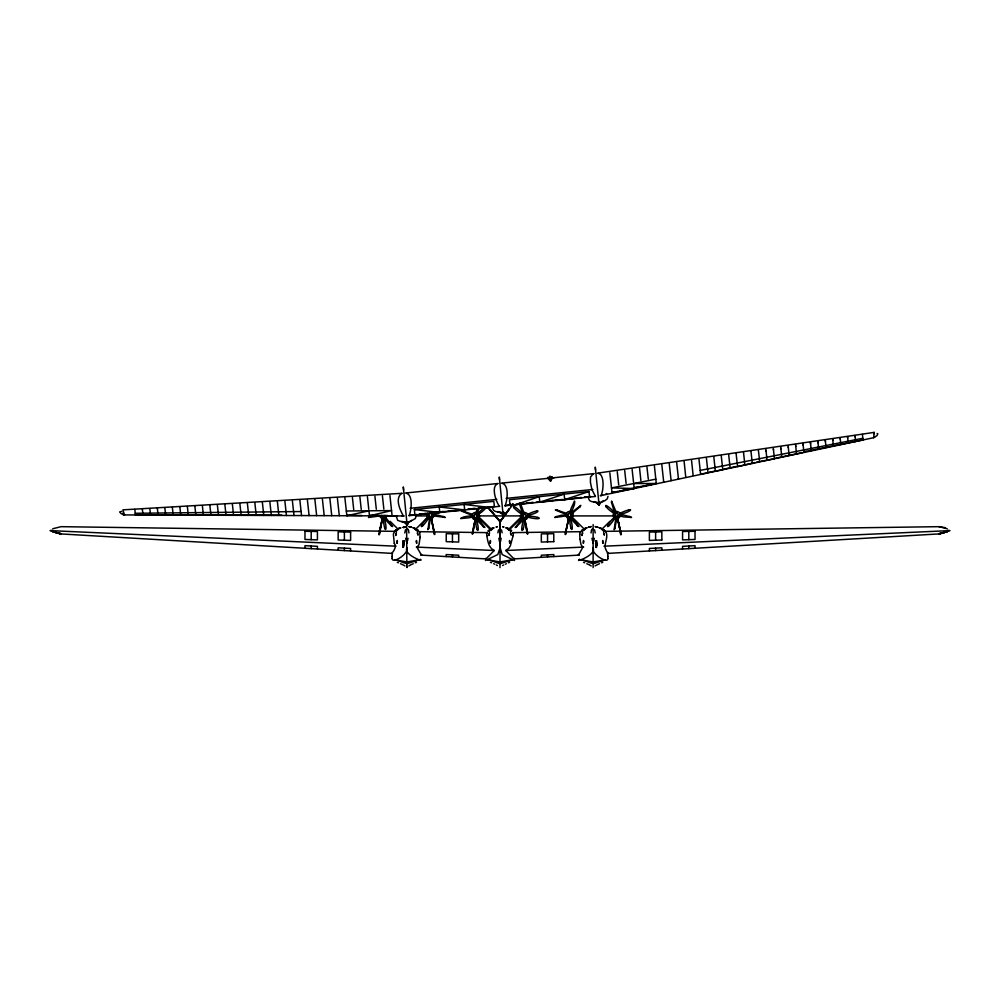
<?xml version="1.0" encoding="UTF-8"?>
<svg xmlns="http://www.w3.org/2000/svg" width="1000" height="1000" viewBox="0 0 1000 1000"><rect width="100%" height="100%" fill="white"/><g stroke="black" fill="none" stroke-linecap="round" stroke-linejoin="round"><path stroke-width="1.5" d="M392.15 558.275L392.15 556.287M406.875 567.175L406.875 566.112M420.325 559.263C425.525 562.875 402.55 554.612 407.038 547.575M421.613 554.4L421.475 555.125L417.587 548.387M499.825 548.65L497.825 554.538L485.412 560.525M499.825 548.488L499.837 547.575M514.587 560.525L502.175 554.538L500.175 547.75M607.85 558.188C608.962 564.875 589.963 553.4 593.3 547.75M607.85 556.35L607.85 554.4M392.15 552.5C392.775 553 397.5 545.712 394.275 543.375M392.15 558.188C391.213 564.688 409.562 553.925 406.712 547.575M578.538 560.525L579.675 559.263C574.6 562.775 597.112 554.875 592.962 547.575M472.85 533.05C472.262 530.45 471.9 536.938 472.85 533.05L475.65 517.913M595.875 544.45L596.475 547.45L596.825 543.45L596.125 547.45L595.6 543.475L596.475 545.775L595.688 543.475L596.675 545.013L596.912 543.45L596.475 545.775M431.312 517.263L431.287 518.413L431.35 517.275M383.2 518.25C384.675 535.812 388.25 530.7 383.963 517.163M569.45 518.25C570.913 535.812 574.5 530.7 570.212 517.163M403.113 545.662L402.762 543.325L403.425 547.337L404.075 543.4L403.113 545.662L402.762 543.325L403.062 547.337L403.762 544.362M420.15 537.175L419 544.6L417.1 547.112M397.35 541.788L397.25 540.475L397.088 543.3M490.475 541.788L490.375 540.475L490.213 543.3M583.587 541.788L583.5 540.475L583.337 543.3M420.138 537.513L419.663 531.737L419.925 532.413M497 484.087C491.438 486.938 495.475 500.925 499.45 506.35M592.987 474.188L590.525 476.987L590.4 482.225L591.912 489.562L595.438 496.45M403.125 543.75L403.275 540.788L403.963 540.812L404.075 543.4L402.95 544.888L403.988 543.387M475.4 518.275C476.012 534.362 481.012 534.462 476.112 518.138M513.088 535.712L510.4 545.65L508.875 548.263L505.775 550.5L513.3 558.225L514.625 558.475M402.938 543.737L403.1 540.775L403.963 540.812M386.575 515.913L386.575 515.913A3.513 3.513 0 0 1 383.175 518.55M397.35 541.8L397.15 543.237M490.475 541.8L490.275 543.237M583.587 541.8L583.4 543.237M396.125 515.862L397.7 520.413L406.125 523.075L406.6 522.5M503.2 513.6L503.612 512.35L503.35 515.025L503.088 512.55C502.438 517.175 504.825 512 502.938 513.35L502.137 512.775L503.625 512.55L503.212 513.925L503.638 512.5L503.2 513.6M513.088 535.7L513.25 532.812L513.525 533.513M523.888 518.138C518.438 537.85 525.138 530.85 524.475 517.863M404.462 526.725L403.612 527.525M574.763 502.225L574.525 501.05L571.175 508.325L569.575 513.5L570.275 513.763C572.188 511.125 575.075 503.45 574.587 503.113M565.712 534.562L565.737 532.788L565.062 534.425M552.463 477.925L550.55 481.213M434.137 515.037L431.975 515.662L445.3 517.5L443.488 516.525M432.713 515.8L432.85 515.062L437.55 515.112L444.338 516.825M475.3 518.162L475.15 520.35L475.525 517.863M526.812 516.775L526.95 516.038C545.275 516.875 541.487 521.237 526.075 516.638L526.95 516.038M620.388 515.037L618.475 515.037A1.65 1.65 0 0 1 616 516.475A1.65 1.65 0 0 1 616 513.6A1.65 1.65 0 0 1 618.475 515.037L618.225 515.662L623.513 516.862L631.55 517.5L629.738 516.525M618.962 515.8L619.1 515.062L623.8 515.112L630.588 516.825M524.725 518.5L527.562 532.513M407.15 523.188L407.575 522.15L407.362 524.925L407.6 522.288L407.137 522.737L407.337 524.675L407.675 522.812L415.312 518.587L416.025 516.125M503.638 512.737L503.237 514.188L503.575 512.388L503.15 513.025M503.2 513.862L503.312 514.663L503.638 512.55L503.325 514.775M599.113 502.863L599.6 502.463L599.188 503.713C600.438 499.712 598.325 509.688 599.562 502.488L599.663 503.125L605.1 500.55L607.288 498.8L608 496.325M599.3 504.888L599.612 502.5L599.25 504.363M407.3 524.388L407.6 522.275L407.275 523.987M503.312 514.75L503.575 512.375L503.237 514M599.087 502.6L599.288 504.712L599.562 502.488L599.113 502.938M379.738 531.675L379.625 530.95L379.075 531.6M599.15 503.612L599.562 502.388L599.3 504.775M565.525 532.638L568.938 517.25L565.562 533.638M379.1 534.7L382.725 517.112L379.438 534.438M472.587 532.888L475.7 517.85M407.562 540.612L408.05 538.312M500.438 541.775L501.175 538.312M593.562 541.775L594.3 538.312M407.587 522.25L407.325 524.562M379.525 531.525L382.362 518.85M472.438 532.513L475.275 518.5M565.438 533.038L568.6 518.862M379.312 531.888L382.863 516.15L382.463 518.362L382.725 517.112M407.275 524.05L407.65 522.45M406.675 542.925L407.013 542.263M503.263 514.163L503.575 512.337M499.8 542.925L500.138 542.263M592.925 542.925L593.263 542.263M394.5 531.525L393.375 534.125L394.25 543.3M479.738 507.287L476.188 514.738L475.475 514.475L477.388 508.425M382.475 517.663L382.262 518.425A3.513 3.513 0 0 1 379.787 515.95M474.412 519.4L474.625 518.638M569.087 518.237L568.337 520.1L568.562 517.75M486.475 533.513L486.788 532.625L486.912 535.7M382.85 518.162L382.15 519.812L382.488 517.5M547.938 478.212L549.963 476.438L550.538 481.238L547.913 478.4M621.05 534.587L617.137 516.15L617.525 518.325M429.787 517.163L427.887 529.725L428.888 527.925M616.038 517.163L614.125 529.725L615.138 527.925M416.688 543.288L416.463 540.5L416.413 541.788M509.812 543.288L509.588 540.5L509.525 541.788M602.938 543.288L602.712 540.5L602.65 541.788M475.962 518.225L475.475 518.962M407.238 523.7L407.062 522.25M407.262 523.962L407.663 522.7L407.188 523.263M599.062 502.325L599.212 503.975L599.612 502.6M582.9 547.112L578.55 555.087L578.387 554.4M428.575 528.763L430.55 518.25M614.825 528.763L616.8 518.25M601.1 495.538C603.825 489.412 604.338 474.45 598.45 473.438M580 532.375L580.388 531.688L579.738 534.425M409.087 515.662C411.775 509.487 412.8 494.95 406.613 493.4M522.675 529.738L522.987 528.9M503.137 513.3L503.562 512.25L503.288 514.487M599.212 503.963L599.637 502.912L598.925 503.45L593.812 501.637L598.938 503.45L603.587 500.637M502.163 532.825L501.475 529.862M521.638 514.25L521.287 515.1L523.075 515.588M613.787 513.275L613.425 514.125L615.225 514.612M597.3 473.188L874.188 432.388L874.062 433.713M509 509L499.9 521.938L513.05 504.188M487.788 507.463L500.25 521.675L499.9 549.325M620.425 532.388L620.562 534.438M596.475 544.362L596.912 543.45M568.65 517.275L568.713 518.413L568.688 517.263M429.412 516.987C419.538 532.438 417.638 527 429.325 515.938L429.9 516.413L428.85 516.512M516.25 527.038L521.125 522.013L524 517.388L523.425 516.912L515.175 527.537L516.925 526.45M615.662 516.987C605.788 532.438 603.888 527 615.575 515.938L615.662 516.987L615.087 516.512M408.963 532.962L408.512 530.087M595.212 532.962L594.513 529.763M407.25 524.113L407.575 522.112M404.562 527.438L403.438 527.537M416.3 547.087L494.263 550.5L486.7 558.225M498.525 529.862L497.875 532.875M509.237 508.988L499.9 521.925L509.038 509.438M511.075 506.488L512.9 503.988M591.938 529.487L592.5 528.763M599.163 503.475L599.625 502.837L599.275 504.588M591.487 530.087L591.038 532.962M579.738 507.125L580.8 505.363L571.525 512.612M405.487 529.763L404.787 532.962M403.738 527.013L404.938 527.075M485.637 508.1C486.037 508.15 480.438 513.65 477.675 514.6M580.312 506.438L572.188 513.413M406.737 542.263L407.075 542.925M499.862 542.263L500.2 542.925M592.987 542.263L593.325 542.925M477.425 513.587L484.45 507.45M415.662 529.188L428.575 516.425M521.263 516.862L508.387 529.587L507.525 529.087M508.975 530.188L521.85 517.45M602.537 529.562L601.875 529.225L609.888 521.3M433.938 532.388L431.062 517.25L434.438 533.638M379.575 532.388L378.95 534.587M396.688 530.462C393.988 532.987 400.275 527.85 396.812 530.363M489.812 530.462C487.113 532.987 493.4 527.85 489.938 530.363M422.15 526.062L422.825 525.475M608.4 526.062L609.075 525.475M391.6 526.062L386.725 521.038L384.338 516.987L384.913 516.512L392.675 526.562L390.925 525.475M483.75 527.038L478.875 522.013L476.488 517.962L477.05 517.475L484.875 527.425L483.075 526.45M577.85 526.062L572.975 521.038L570.588 516.987L571.15 516.512L578.925 526.562L577.175 525.475M605.8 494.188L606.663 493.475M395.887 530.212C393.038 532.625 399.113 527.725 396.087 530.1M582.137 530.212C579.275 532.625 585.363 527.725 582.337 530.1M502.587 512.55L502.837 515.025L502.55 512.35M52.725 528.763L61.1 526.675L395.175 531.35M408.8 565.95L410.538 564.963M595.05 565.95L596.788 564.963M502.6 483.512C508.787 485.05 507.75 499.625 505.075 505.775L510.825 504.263M406.95 523.25L401.838 521.438L406.962 523.25L411.613 520.425M433.363 513.45L435 512.513M527.463 514.425C541.625 507.6 541.163 512.525 527.362 515.525M619.612 513.45C635.562 505.938 632.925 511.6 619.062 514.663M478.363 514.25L478.713 515.1L476.925 515.588M572.463 513.275L572.812 514.125L571.025 514.612M404.65 527.263L403.562 527.225M397.5 529.538L398.125 529.225L390.112 521.3M502.587 565.525L503.663 564.963M584.7 529.5L585 529.487M403.325 527.35L404.95 527.2M411.3 564.6L413.225 563.725M585.388 528.538C582.288 529.913 589.45 527.075 585.7 528.413M597.55 564.6L599.475 563.725M590.725 496.475L584.2 497.238M486.213 558.575L485.375 558.475M505.337 564.188L506.35 563.725M492.475 529.087L491.575 529.5L478.738 516.862M614.237 515.737L613.413 515.812L614.237 516.075M406.65 523.062L406.075 522.45L406.8 524.438L406.075 522.413L406.7 523.55C404.775 518.688 407.075 528.288 406.863 522.812L407.688 522.913M588.462 498.338L589.663 500.613L591.325 501.5L598.6 502.987C597.25 502.287 599.688 506.95 597.875 502.488L598.775 504.712L597.975 502.6L599.663 503.125M442.55 511.413L433.725 514.438M601.087 495.562L602.525 494.963M549.975 477.25L547.987 478.088L547.85 477.362M370.262 516.525L368.45 517.5L381.775 515.662M461.562 517.8L460.662 518.575L468.638 517.837L473.925 516.638L473.787 515.913C470.562 515.575 462.463 516.912 462.413 517.5M556.512 516.525L554.7 517.5L568.025 515.662L567.888 514.938L565.862 515.037M399.538 528.088C403.413 526.638 395.538 529.712 399.663 528.075M492.663 528.088C496.525 526.638 488.663 529.712 492.788 528.075M585.788 528.088C589.65 526.638 581.775 529.712 585.913 528.075M415.275 562.788L416.5 562.325M508.4 562.788L509.625 562.325M601.525 562.788L602.75 562.325M399.137 528.538L400.75 528.013L399.45 528.413M519.425 503.612L521.65 510.788L523.575 514.025L524.263 513.775L520.475 503.237M611.487 502.225L613.4 508.963L615.725 513.05L616.413 512.8L611.587 501.05L611.663 503.113M382.863 516.15L382.475 518.325M515.288 504.75L539.225 496.675L539.837 502.188L553.162 500.487M499.538 480.025L499.288 477.038L502.95 513.35L497.825 511.538L502.113 513.075L502.788 514.612L502.013 512.5L502.812 514.8L502.562 512.25M584.825 497.137L589.562 497.062L588.962 491.55L564.7 499.625L556.125 500.112M369.412 516.825L373.875 515.487M555.662 516.825L561.512 515.237L567.888 514.938M410.312 515.288L417 514.475M588.575 527.175L591.3 526.55L588.337 527.2M947.375 531.65L939.362 533.888L607.45 553.425M443.775 511.587L419.275 514.2M496.362 526.95L497.275 526.737M939.338 533.425L947.712 531.575M489.25 507.438L464.087 504.425L464.688 509.938L448.263 511.238M617.888 491.512L611.888 492.375M619.362 491.2L626.65 489.288M629.7 489.012L632.65 488.387M641.5 486.525L634.038 487.663M642.987 486.213L656.275 483.4L654.412 466.012M700.562 474.05L708.012 472.863L706.413 458.113M709.425 472.188L722.775 469.725L721.263 455.85M724.188 469.062L736 466.575M755.05 462.55L737.537 466.587L736.125 453.6M600.212 495.75L873.688 437.688L874.862 436.737M496.163 526.975L497.125 526.763M756.45 462.25L759.688 461.887L758.4 450.213M761.1 461.275L774.438 458.75L773.263 447.95M775.875 458.175L802.45 452.6M803.838 451.75L863.012 439.95L862.4 434.4M655.837 479.162L611.475 487.912L634.212 488.525L633.65 483.537L656.312 483.512L634.087 487.887M700.575 473.862L700.188 470.4L862.825 438.275M536.688 511.037L537.562 510.875M628.837 510.062L629.712 509.9M121.762 511.3L119.625 511.938L121.2 513.7L124.537 514.925L404.263 515.95M514.963 504.75L533.025 502.488M581.737 497.525L564.7 499.625L564.087 494.113L539.837 502.188L537.537 501.925M452.163 511.262L454.7 510.962M499.85 521.5L500.15 549.3M405.337 493.038L498.225 483.462M501.325 483.15L547.688 478.363M552.675 477.85L594.225 473.575M410.125 508.3L496.825 499.363M506.125 498.4L592.9 489.462M414.862 514.575L414.35 509.55L493.85 501.35L494.363 506.375M588.962 491.55L509.462 499.738L509.988 504.762M419.438 514.1L426.287 513.513M429.387 513.2L435.575 512.562M439.212 512.062L455.7 510.487M458.8 510.163L464.988 509.525M468.088 509.212L474.462 508.425M478.925 508.088L485.125 507.45M488.212 507.137L494.412 506.488M509.888 504.9L513.038 504.45M517.625 504.1L523.825 503.462M526.825 503.025L533.112 502.5M536.213 502.188L542.4 501.55M546.75 500.975L562.525 499.475M565.125 499.075L571.812 498.512M574.913 498.2L581.1 497.55M409.175 515.662L499.663 506.325M504.862 505.788L595.35 496.463M477.875 516.2L479.725 515.913L477.875 515.625M522.125 515.625L520.275 515.913L522.125 516.2M549.825 501.15L552.388 500.925M468.325 509.087L475.913 508.475M478.938 508.225L489.562 507.375M582.812 547.125L581 544.6L580.013 539.362M52.638 530.438L50.038 530.612L396.025 546.2M122.975 512.95L123.212 514.888L124.537 514.925L122.875 509.85L402.238 493.3M513.95 558.925L579.4 555.075M505.737 550.5L583.7 547.087M603.975 546.2L950 530.612L947.362 530.438M595.95 540.9C595.712 550.212 596 534.375 596.725 543.862M361.887 515.5L346.763 515.312M387.55 515.513L369.412 515.375M695.362 531.287L682.575 531.5L682.575 539.888L695.025 539.462L695.025 531.287M512.712 532.638L581.4 531.675M604.825 531.35L938.9 526.675L947.275 528.763M595.788 540.9L596.65 540.9M134.838 509.412L135.262 513.288L301.1 511.538L301.55 515.575M385.325 515.913L396.938 515.913M415.438 515.913L427.85 515.913M471.763 516.013L473.675 516.013M479.25 515.913L520.75 515.913M526.325 516.013A1.65 1.65 0 0 0 523.85 514.575A1.65 1.65 0 0 0 523.85 517.45A1.65 1.65 0 0 0 526.325 516.013L528.237 516.013M572.15 515.913L614.675 515.913M135.262 513.288L135.45 514.963L281.85 515.15M418.6 531.675L487.287 532.638M304.637 531.287L317.425 531.5L317.425 539.888L304.975 539.462L304.975 531.287M494.225 550.5C488.825 547.975 487.612 541.112 486.912 535.712M552.55 477.875L553.65 478.25M392.55 553.425L60.625 533.913L52.625 531.65M420.6 555.075L486.05 558.925M417.113 547.125L417.562 548.35M464.688 509.938L439.212 506.987L439.825 512.5L414.35 509.55M557.413 510.062L555.363 510.025L566.275 514.438M463.312 511.037L461.262 511L472.638 515.525M598.562 502.738L598.763 504.663L598 502.625L598.675 503.75M945.413 527.675L938.9 526.675M618.362 514.938L619.1 515.062M432.113 514.938L432.85 515.062M401.8 515.662L403.363 515.95M556.538 509.9L566.638 513.45M401.65 493.413C394.738 498.425 399.95 509.85 403.35 515.925M462.438 510.875L472.537 514.425M502.875 526.763L503.837 526.975M52.287 531.575L60.663 533.425M502.725 526.737L503.638 526.95M502.238 513.1L495.337 511.4L493.675 510.513L492.488 508.237M597.913 527.2L595.037 526.575L597.675 527.175M411.662 527.2L408.787 526.575L411.425 527.175M428.975 514.612L427.188 514.125L427.537 513.275A3.513 3.513 0 0 0 430.575 518.55M537.587 517.5L538.438 517.8M569.825 512.8L570.538 513.05M475.737 513.775L476.438 514.025M600.55 528.413L599.25 528.013L600.862 528.538M414.3 528.413C410.525 527.087 417.7 529.775 414.675 528.65M600.525 528.15C604.163 529.612 596.775 526.675 600.337 528.075M507.4 528.15C511.037 529.612 503.65 526.675 507.212 528.075M414.288 528.15C417.912 529.612 410.525 526.675 414.087 528.075M583.5 562.325L584.725 562.788M490.375 562.325L491.6 562.788M397.25 562.325L398.475 562.788M415 529.487L415.3 529.5M524.525 518.962L524.038 518.225M877.125 433.475L877.812 433.762L877.025 435.6L873.688 437.688L874.188 432.388M586.775 563.725L588.7 564.6M493.65 563.725L494.663 564.188M400.525 563.725L402.45 564.6M589.462 564.963L591.2 565.95M496.337 564.963L497.413 565.525M403.212 564.963L404.95 565.95M614.9 513.837C603.5 507.287 601.737 499.487 614.725 512.612M522.325 514.6C510.375 507.075 510.637 501.362 522.575 513.587M597.975 502.4L598.775 504.637L598.6 503.188M598.625 503.25C597.15 503.038 600.237 506.788 598 502.575L598.825 505.15L598 502.638L598.8 504.9L598.05 502.9L598.65 503.525M502.075 512.85L502.788 514.513L502.088 512.975M406.662 523.038L406.012 522.275M552.212 477.688L549.913 476.512L550.013 477.312M603.188 530.363C599.7 527.825 606.038 533.025 603.312 530.462M510.062 530.363C506.575 527.825 512.913 533.025 510.188 530.462M603.913 530.1C600.925 527.75 606.987 532.638 604.113 530.212M417.863 530.212L418.4 530.662M417.663 530.1L416.587 529.35L418.488 530.8M502 512.375L502.738 514.362M502.663 513.425L502.05 512.638L502.688 513.663M434.938 534.425L434.263 532.788L434.288 534.562M511.587 530.775L509.712 529.35L511.512 530.662M571.425 516.425L584.338 529.188M478.15 517.45L491.025 530.188M571.15 516.512L570.675 515.938L570.588 516.987M477.05 517.475L476.575 516.912L476.488 517.962M384.913 516.512L384.425 515.938L384.338 516.987M488.137 507.2L500.25 521.675M487.887 507.225L500.15 521.9M598.038 502.775L598.675 503.762M605.938 506.438L606.512 507.125M513.787 507.413L514.362 508.1M617.513 517.5L617.85 519.812L617.15 518.162M407.5 528.763L408.062 529.487M598.787 504.8L598.075 503.075L598.725 504.225M602.85 543.237L602.65 541.8M509.725 543.237L509.525 541.8M416.6 543.237L416.413 541.8M598 502.55L598.7 503.963M406.55 522.275L406.85 524.938L406.087 522.587M406.788 524.35L406.012 522.5M840.825 444.538L840.113 437.788M150.525 514.925L149.838 508.587M502.013 512.475L502.812 514.775M406.688 523.65L406.025 522.362L406.7 523.8M620.925 531.6L620.375 530.95L620.262 531.675M406.625 523.062L406.875 567.612M402.762 543.325L403.162 544.25M406.037 522.438L406.8 524.45M605.575 548.987L607.762 553.413L607.85 552.5M571.112 527.925L571.425 528.763M477.013 528.9L477.325 529.738M384.862 527.925L385.175 528.763M616.413 512.8L616.675 513.5L615.712 513.05M524.263 513.775L523.812 514.738L523.562 514.025M605.513 548.837C603.375 544.288 609.312 536.312 605.5 531.525M431.438 517.75L431.662 520.1L430.913 518.237M811.287 450.688L810.4 442.3M796.462 453.312L796.587 454.05L795.55 444.562M617.525 517.663L617.737 518.425A3.513 3.513 0 0 0 619.513 512.775A3.513 3.513 0 0 0 613.638 513.55A3.513 3.513 0 0 0 616.825 518.55M525.375 518.638L525.588 519.4M617.137 516.15L620.688 531.888M617.638 518.85L620.475 531.525M431.4 518.862L434.562 533.038M591.95 538.312L592.438 540.612M498.825 538.312L499.562 541.775M405.7 538.312L406.438 541.775M617.275 517.112L620.9 534.7M524.3 517.85L527.413 532.888M598.812 502.938L598.713 502.163L598.837 503.025M519.338 503.2L519.513 504.087M803.913 452.337L802.975 443.438M789.163 455.4L788.112 445.688M730.088 467.775L728.688 454.725M715.325 470.875L713.838 456.987M634.087 487.9L634.212 488.525L611.938 492.537L612.062 493.225L609.837 472.788M392.062 515.425L389.925 495.462M278.825 515.087L277.387 501.613M271.2 514.675L271.35 515.462L269.875 502.025M256.175 515.188L254.875 502.85M203.363 515.013L202.362 505.712M567.15 515.062L567.288 515.8M524.7 518.162L524.85 520.35L524.6 518.275M473.05 516.038L473.188 516.775M524.35 517.913L527.112 533.125C528.162 536.862 527.688 530.438 527.15 533.05M579.987 539.263L579.738 534.5M826.05 447.562L825.263 440.05M744.812 464.562L743.55 452.463M693.125 475.375L691.55 460.375M678.35 478.462L678.487 479.125L676.688 462.625M663.575 481.562L663.725 482.262L661.838 464.888M406.737 524.113L406.625 522.975M848.138 442.388L848.25 443.088L847.537 436.662M833.375 445.513L833.487 446.225L832.688 438.913M818.612 448.638L818.725 449.35L817.825 441.175M781.688 456.438L781.825 457.188L780.688 446.825M766.925 459.562L767.062 460.325L765.837 449.075M752.163 462.688L752.3 463.462L750.975 451.337M685.713 476.737L684.125 461.5M263.65 514.65L263.8 515.438L262.375 502.438M248.562 514.6L248.7 515.375L247.375 503.263M241.012 514.587L241.15 515.35L239.875 503.663M233.463 514.562L233.6 515.325L232.362 504.075M225.912 514.538L226.05 515.3L224.862 504.487M218.363 514.513L218.5 515.262L217.362 504.9M210.812 514.5L210.95 515.237L209.862 505.312M195.725 514.45L195.85 515.188L194.85 506.125M188.175 514.425L188.3 515.15L187.35 506.538M180.625 514.412L180.75 515.125L179.85 506.95M173.075 514.388L173.2 515.1L172.35 507.362M165.538 514.362L165.65 515.075L164.85 507.775M157.988 514.338L158.1 515.05L157.338 508.175M142.887 514.3L143 514.987L142.35 509.113M855.5 440.625L855.638 441.512L854.975 435.525M671.112 480.7L669.262 463.75M339.3 515.712L337.4 498.338M331.75 515.688L329.9 498.75M324.2 515.65L322.4 499.15M316.65 515.625L314.9 499.562M309.1 515.6L307.387 499.975M294 515.538L292.387 500.8M286.45 515.513L284.887 501.2M855 435.788L855.113 436.763M847.588 437.025L847.688 437.975M840.163 438.25L840.275 439.175M832.75 439.487L832.85 440.375M825.337 440.712L825.425 441.575M817.913 441.95L818.012 442.788M810.5 443.175L810.588 443.988M803.075 444.412L803.162 445.188M795.662 445.637L795.75 446.388M788.25 446.875L788.325 447.587M780.825 448.1L780.913 448.8M773.413 449.325L773.487 450M766 450.562L766.062 451.2M698.975 459.237L700.188 470.4M646.975 467.137L648.288 479.188M639.55 468.275L640.888 480.613M632.125 469.4L633.488 482.038M624.7 470.525L626.1 483.462M617.263 471.662L618.7 484.888M382.413 495.875L383.85 509.1M374.913 496.287L376.312 509.212M367.413 496.688L368.775 509.338M359.913 497.1L361.25 509.45M352.413 497.512L353.713 509.562M344.9 497.925L346.85 515.737L368.938 510.825L369.5 515.825L391.562 510.588L346.325 510.988M299.887 500.387L301.1 511.538M598.55 502.35L598.7 504M503.05 512.35L503.225 513.875M550.112 477.3L549.987 476.425L552.325 477.65L552.263 476.9M595.525 470.138L595.275 467.137L598.938 503.45M403.562 489.925L403.3 486.925L406.962 523.25M596.475 540.9L596.538 543.862M607.85 556.287L607.85 558.275M392.15 554.4L392.15 556.35M695.025 548.275L695.025 545.662L682.575 546.337L682.575 549M688.8 531.388L688.8 539.675M688.8 546L688.8 548.638M661.838 550.225L661.838 547.8L649.388 548.475L649.388 550.95M655.612 531.95L655.612 540.212M655.612 548.138L655.612 550.588M616.825 511.525L616.825 512.325M593.125 524.562L593.125 567.612M569.425 511.525L569.425 512.325M553.775 556.562L553.775 554.55L541.325 555.225L541.325 557.3M547.55 533.787L547.55 541.862M547.55 554.888L547.55 556.938M524.675 512.5L524.675 513.3M500.1 521.475L500 567.612M475.325 512.5L475.325 513.3M458.675 557.3L458.675 555.225L446.225 554.55L446.225 556.562M452.45 533.787L452.45 541.862M452.45 554.888L452.45 556.938M350.613 550.95L350.613 548.475L338.162 547.8L338.162 550.225M344.387 531.95L344.387 540.212M344.387 548.138L344.387 550.588M317.425 549L317.425 546.337L304.975 545.662L304.975 548.275M311.2 531.388L311.2 539.675M311.2 546L311.2 548.638M403.05 527.35A1.35 1.35 0 0 1 405.138 527.35M571.175 512A3.513 3.513 0 0 1 569.425 518.55M568.513 518.425A3.513 3.513 0 0 1 566.025 514.125A3.513 3.513 0 0 1 570.337 511.637M430.575 513.387A1.65 1.65 0 0 1 432.175 515.462A1.65 1.65 0 0 1 429.75 516.475A1.65 1.65 0 0 1 429.412 513.862M384.775 515.462A1.65 1.65 0 0 1 381.575 515.462M433.612 513.275A3.513 3.513 0 0 1 431.488 518.425M478.612 516.013L478.612 516.013M521.413 515.737L521.413 515.737M418.025 534.888L417.55 533.663A2.312 2.05 -17.2 0 0 417.475 533.337L417.375 532.712L418.025 534.888M511.15 534.888L510.675 533.663A2.312 2.05 -17.2 0 0 510.6 533.337L510.5 532.712L511.15 534.888M604.275 534.888L603.8 533.663A2.312 2.05 -17.2 0 0 603.725 533.337L603.625 532.712L604.275 534.888M395.737 534.775L395.775 535.5L396.2 533.663A2.312 2.05 17.2 0 1 396.275 533.337L396.375 532.712L395.737 534.775M488.862 534.775L488.9 535.5L489.325 533.663A2.312 2.05 17.2 0 1 489.4 533.337L489.5 532.712L488.862 534.775M581.975 534.775L582.025 535.5L582.45 533.663A2.312 2.05 17.2 0 1 582.525 533.337L582.625 532.712L581.975 534.775M572.612 516.075L572.612 516.075M427.125 515.625L427.375 516.237L427.137 515.6M429.875 517.663L429.775 518.013A3.088 3.088 0 0 0 432.125 517.712L431.938 517.388A2.712 2.712 0 0 1 429.875 517.663M523.975 518.638L523.875 518.987A3.088 3.088 0 0 0 526.213 518.688L526.038 518.362A2.712 2.712 0 0 1 523.975 518.638M616.125 517.663L616.025 518.013A3.088 3.088 0 0 0 618.362 517.712L618.188 517.388A2.712 2.712 0 0 1 616.125 517.663M381.812 517.388L381.637 517.712A3.088 3.088 0 0 0 383.975 518.013L383.875 517.663A2.712 2.712 0 0 1 381.812 517.388M473.963 518.362L473.787 518.688A3.088 3.088 0 0 0 476.125 518.987L476.025 518.638A2.712 2.712 0 0 1 473.963 518.362M568.062 517.388L567.875 517.712A3.088 3.088 0 0 0 570.225 518.013L570.125 517.663A2.712 2.712 0 0 1 568.062 517.388M582.125 531.287L584.338 529.575L582.188 531.213M488.15 531.013L490.288 529.35L488.15 531.013M407.8 563.475C404.375 563.913 398.975 560.037 394.562 559.8L405.062 561.625A27.688 25.362 31.9 0 0 405.938 561.763L407.812 561.763A27.688 25.362 -31.9 0 0 408.688 561.625L419.188 559.8L407.8 563.475M500.925 563.475C497.488 563.913 492.1 560.037 487.688 559.8L498.188 561.625A27.688 25.362 31.9 0 0 499.062 561.763L500.938 561.763A27.688 25.362 -31.9 0 0 501.812 561.625L512.312 559.8L500.925 563.475M594.05 563.475C590.612 563.913 585.225 560.037 580.812 559.8L591.312 561.625A27.688 25.362 31.9 0 0 592.188 561.763L594.062 561.763A27.688 25.362 -31.9 0 0 594.938 561.625L605.438 559.8L594.05 563.475M491.262 529.012L493.875 528.013L491.325 529.012M946.087 531.788L939.375 533.913L946.087 531.788M946.7 531.763L939.362 533.812L946.7 531.763M553.775 541.65L541.325 542.075L541.325 533.888L553.775 533.675L553.775 541.65M661.838 540L649.388 540.425L649.388 532.062L661.838 531.85L661.838 540M350.613 532.062L338.162 531.85L338.162 540L350.613 540.425L350.613 532.062M458.675 533.888L446.225 533.675L446.225 541.65L458.675 542.075L458.675 533.888M506.175 528.013L508.775 529.05L506.175 528.013M60.637 533.713L53.3 531.763L60.637 533.812M60.637 533.888L53.913 531.788L60.625 533.913M415.75 529.587L417.912 531.4L415.763 529.6M568.6 516.475A1.65 1.65 0 0 0 571.075 515.037A1.65 1.65 0 0 0 568.6 513.6A1.65 1.65 0 0 0 568.6 516.475M522.913 519.05A3.513 3.513 0 0 0 528.188 516.013A3.513 3.513 0 0 0 522.913 512.975A3.513 3.513 0 0 0 522.913 519.05M474.513 517.425A1.625 1.625 0 0 0 476.95 516.013A1.625 1.625 0 0 0 474.513 514.6A1.625 1.625 0 0 0 474.513 517.425M473.575 519.05A3.513 3.513 0 0 0 478.837 516.013A3.513 3.513 0 0 0 473.575 512.975A3.513 3.513 0 0 0 473.575 519.05"/></g></svg>
